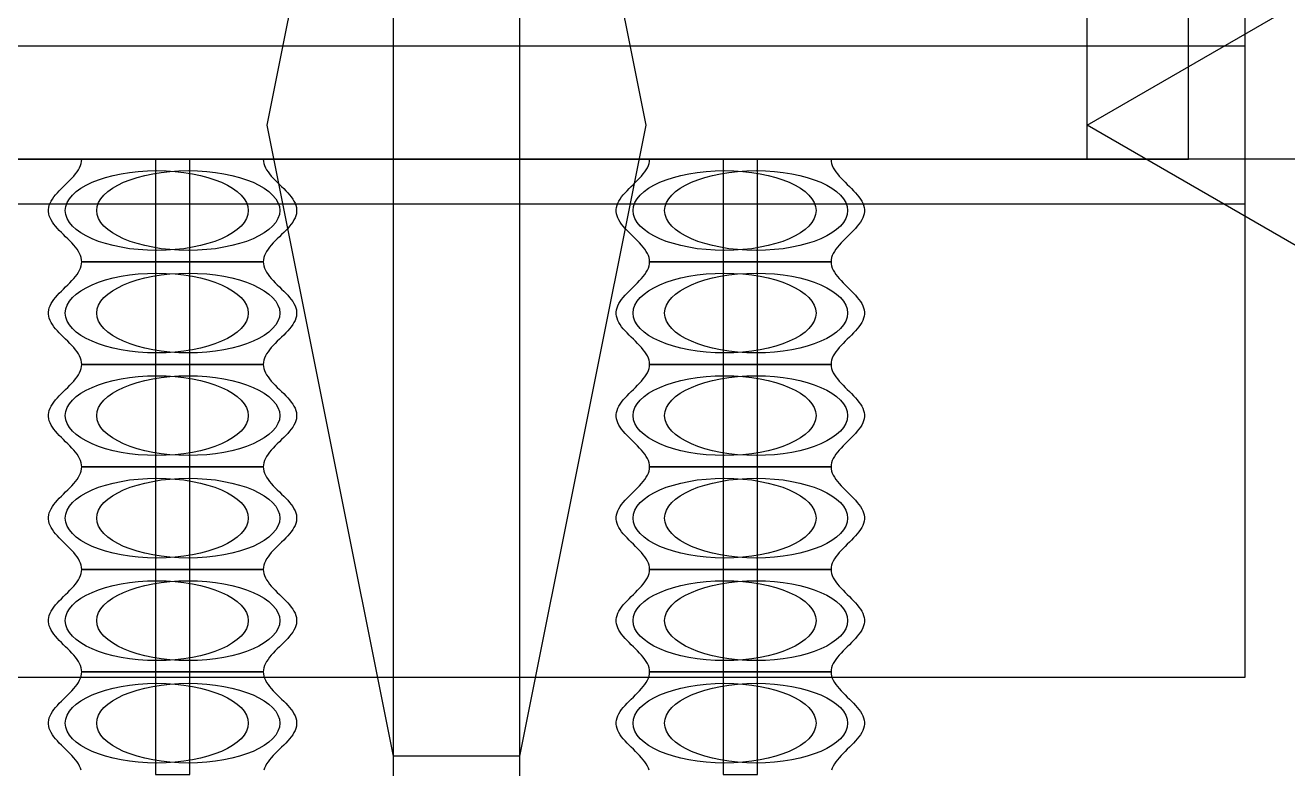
# Model space of a CAD drawing. Extents: x -31 to 31, y -86 to 20.
# Drawn here: x -2.73 to 5.27, y -20.86 to -16.15 of the extents above; entities that cross this region are included whole.
import ezdxf

# ---------------------------------------------------------------- set-up
doc = ezdxf.new("R2010")
doc.units = 0

msp = doc.modelspace()

# ---------------------------------------------------------------- linework, layer by layer
at = {"layer": 'cure'}
for points in [[(-4, -17), (4, -17), (4, 0), (-4, 0)], [(4, -16.7833), (12.6603, -11.7833), (17.6603, -11.7833), (17.6603, -21.7833), (12.6603, -21.7833)], [(0.4, -12.7833), (1.2, -16.7833), (0.4, -20.7833), (-0.4, -20.7833), (-1.2, -16.7833), (-0.4, -12.7833)], [(-5, -20.2833), (5, -20.2833), (5, -13.2833), (-5, -13.2833)], [(-5, -20.2833), (5, -20.2833), (5, -13.2833), (-5, -13.2833)], [(-5, -17.2833), (5, -17.2833), (5, -16.2833), (-5, -16.2833)], [(-6.4813, -50.3159), (6.4813, -50.3159), (6.4813, -17), (-6.4813, -17)]]:
    msp.add_lwpolyline(points, close=True, dxfattribs=at)
at = {"layer": 'M1_Neg'}
for points in [[(-0.5755, -38.6159), (-0.4, -28.6159), (-0.4, -13), (-0.141, 0), (0.141, 0), (0.4, -13), (0.4, -28.6159), (0.5755, -38.6159)], [(4, -16.7833), (12.6603, -11.7833), (17.6603, -11.7833), (17.6603, -21.7833), (12.6603, -21.7833)], [(0.4, -12.7833), (1.2, -16.7833), (0.4, -20.7833), (-0.4, -20.7833), (-1.2, -16.7833), (-0.4, -12.7833)], [(-5, -17.2833), (5, -17.2833), (5, -16.2833), (-5, -16.2833)], [(-2.3755, -17.65), (-2.3763, -17.6367), (-2.3789, -17.6235), (-2.3832, -17.6102), (-2.3891, -17.5969), (-2.3965, -17.5837), (-2.4053, -17.5704), (-2.4153, -17.5571), (-2.4264, -17.5439), (-2.4384, -17.5306), (-2.4512, -17.5173), (-2.4644, -17.5041), (-2.4779, -17.4908), (-2.4914, -17.4776), (-2.5048, -17.4643), (-2.5178, -17.451), (-2.5302, -17.4378), (-2.5418, -17.4245), (-2.5524, -17.4112), (-2.5618, -17.398), (-2.57, -17.3847), (-2.5766, -17.3714), (-2.5817, -17.3582), (-2.5851, -17.3449), (-2.5869, -17.3316), (-2.5869, -17.3184), (-2.5851, -17.3051), (-2.5817, -17.2918), (-2.5766, -17.2786), (-2.57, -17.2653), (-2.5618, -17.252), (-2.5524, -17.2388), (-2.5418, -17.2255), (-2.5302, -17.2122), (-2.5178, -17.199), (-2.5048, -17.1857), (-2.4914, -17.1724), (-2.4779, -17.1592), (-2.4644, -17.1459), (-2.4512, -17.1327), (-2.4384, -17.1194), (-2.4264, -17.1061), (-2.4153, -17.0929), (-2.4053, -17.0796), (-2.3965, -17.0663), (-2.3891, -17.0531), (-2.3832, -17.0398), (-2.3789, -17.0265), (-2.3763, -17.0133), (-2.3755, -17), (-1.2245, -17), (-1.2237, -17.0133), (-1.2211, -17.0265), (-1.2168, -17.0398), (-1.2109, -17.0531), (-1.2035, -17.0663), (-1.1947, -17.0796), (-1.1847, -17.0929), (-1.1736, -17.1061), (-1.1616, -17.1194), (-1.1488, -17.1327), (-1.1356, -17.1459), (-1.1221, -17.1592), (-1.1086, -17.1724), (-1.0952, -17.1857), (-1.0822, -17.199), (-1.0698, -17.2122), (-1.0582, -17.2255), (-1.0476, -17.2388), (-1.0382, -17.252), (-1.03, -17.2653), (-1.0234, -17.2786), (-1.0183, -17.2918), (-1.0149, -17.3051), (-1.0131, -17.3184), (-1.0131, -17.3316), (-1.0149, -17.3449), (-1.0183, -17.3582), (-1.0234, -17.3714), (-1.03, -17.3847), (-1.0382, -17.398), (-1.0476, -17.4112), (-1.0582, -17.4245), (-1.0698, -17.4378), (-1.0822, -17.451), (-1.0952, -17.4643), (-1.1086, -17.4776), (-1.1221, -17.4908), (-1.1356, -17.5041), (-1.1488, -17.5173), (-1.1616, -17.5306), (-1.1736, -17.5439), (-1.1847, -17.5571), (-1.1947, -17.5704), (-1.2035, -17.5837), (-1.2109, -17.5969), (-1.2168, -17.6102), (-1.2211, -17.6235), (-1.2237, -17.6367), (-1.2245, -17.65)], [(1.2245, -17.65), (1.2237, -17.6367), (1.2211, -17.6235), (1.2168, -17.6102), (1.2109, -17.5969), (1.2035, -17.5837), (1.1947, -17.5704), (1.1847, -17.5571), (1.1736, -17.5439), (1.1616, -17.5306), (1.1488, -17.5173), (1.1356, -17.5041), (1.1221, -17.4908), (1.1086, -17.4776), (1.0952, -17.4643), (1.0822, -17.451), (1.0698, -17.4378), (1.0582, -17.4245), (1.0476, -17.4112), (1.0382, -17.398), (1.03, -17.3847), (1.0234, -17.3714), (1.0183, -17.3582), (1.0149, -17.3449), (1.0131, -17.3316), (1.0131, -17.3184), (1.0149, -17.3051), (1.0183, -17.2918), (1.0234, -17.2786), (1.03, -17.2653), (1.0382, -17.252), (1.0476, -17.2388), (1.0582, -17.2255), (1.0698, -17.2122), (1.0822, -17.199), (1.0952, -17.1857), (1.1086, -17.1724), (1.1221, -17.1592), (1.1356, -17.1459), (1.1488, -17.1327), (1.1616, -17.1194), (1.1736, -17.1061), (1.1847, -17.0929), (1.1947, -17.0796), (1.2035, -17.0663), (1.2109, -17.0531), (1.2168, -17.0398), (1.2211, -17.0265), (1.2237, -17.0133), (1.2245, -17), (2.3755, -17), (2.3763, -17.0133), (2.3789, -17.0265), (2.3832, -17.0398), (2.3891, -17.0531), (2.3965, -17.0663), (2.4053, -17.0796), (2.4153, -17.0929), (2.4264, -17.1061), (2.4384, -17.1194), (2.4512, -17.1327), (2.4644, -17.1459), (2.4779, -17.1592), (2.4914, -17.1724), (2.5048, -17.1857), (2.5178, -17.199), (2.5302, -17.2122), (2.5418, -17.2255), (2.5524, -17.2388), (2.5618, -17.252), (2.57, -17.2653), (2.5766, -17.2786), (2.5817, -17.2918), (2.5851, -17.3051), (2.5869, -17.3184), (2.5869, -17.3316), (2.5851, -17.3449), (2.5817, -17.3582), (2.5766, -17.3714), (2.57, -17.3847), (2.5618, -17.398), (2.5524, -17.4112), (2.5418, -17.4245), (2.5302, -17.4378), (2.5178, -17.451), (2.5048, -17.4643), (2.4914, -17.4776), (2.4779, -17.4908), (2.4644, -17.5041), (2.4512, -17.5173), (2.4384, -17.5306), (2.4264, -17.5439), (2.4153, -17.5571), (2.4053, -17.5704), (2.3965, -17.5837), (2.3891, -17.5969), (2.3832, -17.6102), (2.3789, -17.6235), (2.3763, -17.6367), (2.3755, -17.65)], [(-2.3755, -18.3), (-2.3763, -18.2867), (-2.3789, -18.2735), (-2.3832, -18.2602), (-2.3891, -18.2469), (-2.3965, -18.2337), (-2.4053, -18.2204), (-2.4153, -18.2071), (-2.4264, -18.1939), (-2.4384, -18.1806), (-2.4512, -18.1673), (-2.4644, -18.1541), (-2.4779, -18.1408), (-2.4914, -18.1276), (-2.5048, -18.1143), (-2.5178, -18.101), (-2.5302, -18.0878), (-2.5418, -18.0745), (-2.5524, -18.0612), (-2.5618, -18.048), (-2.57, -18.0347), (-2.5766, -18.0214), (-2.5817, -18.0082), (-2.5851, -17.9949), (-2.5869, -17.9816), (-2.5869, -17.9684), (-2.5851, -17.9551), (-2.5817, -17.9418), (-2.5766, -17.9286), (-2.57, -17.9153), (-2.5618, -17.902), (-2.5524, -17.8888), (-2.5418, -17.8755), (-2.5302, -17.8622), (-2.5178, -17.849), (-2.5048, -17.8357), (-2.4914, -17.8224), (-2.4779, -17.8092), (-2.4644, -17.7959), (-2.4512, -17.7827), (-2.4384, -17.7694), (-2.4264, -17.7561), (-2.4153, -17.7429), (-2.4053, -17.7296), (-2.3965, -17.7163), (-2.3891, -17.7031), (-2.3832, -17.6898), (-2.3789, -17.6765), (-2.3763, -17.6633), (-2.3755, -17.65), (-1.2245, -17.65), (-1.2237, -17.6633), (-1.2211, -17.6765), (-1.2168, -17.6898), (-1.2109, -17.7031), (-1.2035, -17.7163), (-1.1947, -17.7296), (-1.1847, -17.7429), (-1.1736, -17.7561), (-1.1616, -17.7694), (-1.1488, -17.7827), (-1.1356, -17.7959), (-1.1221, -17.8092), (-1.1086, -17.8224), (-1.0952, -17.8357), (-1.0822, -17.849), (-1.0698, -17.8622), (-1.0582, -17.8755), (-1.0476, -17.8888), (-1.0382, -17.902), (-1.03, -17.9153), (-1.0234, -17.9286), (-1.0183, -17.9418), (-1.0149, -17.9551), (-1.0131, -17.9684), (-1.0131, -17.9816), (-1.0149, -17.9949), (-1.0183, -18.0082), (-1.0234, -18.0214), (-1.03, -18.0347), (-1.0382, -18.048), (-1.0476, -18.0612), (-1.0582, -18.0745), (-1.0698, -18.0878), (-1.0822, -18.101), (-1.0952, -18.1143), (-1.1086, -18.1276), (-1.1221, -18.1408), (-1.1356, -18.1541), (-1.1488, -18.1673), (-1.1616, -18.1806), (-1.1736, -18.1939), (-1.1847, -18.2071), (-1.1947, -18.2204), (-1.2035, -18.2337), (-1.2109, -18.2469), (-1.2168, -18.2602), (-1.2211, -18.2735), (-1.2237, -18.2867), (-1.2245, -18.3)], [(1.2245, -18.3), (1.2237, -18.2867), (1.2211, -18.2735), (1.2168, -18.2602), (1.2109, -18.2469), (1.2035, -18.2337), (1.1947, -18.2204), (1.1847, -18.2071), (1.1736, -18.1939), (1.1616, -18.1806), (1.1488, -18.1673), (1.1356, -18.1541), (1.1221, -18.1408), (1.1086, -18.1276), (1.0952, -18.1143), (1.0822, -18.101), (1.0698, -18.0878), (1.0582, -18.0745), (1.0476, -18.0612), (1.0382, -18.048), (1.03, -18.0347), (1.0234, -18.0214), (1.0183, -18.0082), (1.0149, -17.9949), (1.0131, -17.9816), (1.0131, -17.9684), (1.0149, -17.9551), (1.0183, -17.9418), (1.0234, -17.9286), (1.03, -17.9153), (1.0382, -17.902), (1.0476, -17.8888), (1.0582, -17.8755), (1.0698, -17.8622), (1.0822, -17.849), (1.0952, -17.8357), (1.1086, -17.8224), (1.1221, -17.8092), (1.1356, -17.7959), (1.1488, -17.7827), (1.1616, -17.7694), (1.1736, -17.7561), (1.1847, -17.7429), (1.1947, -17.7296), (1.2035, -17.7163), (1.2109, -17.7031), (1.2168, -17.6898), (1.2211, -17.6765), (1.2237, -17.6633), (1.2245, -17.65), (2.3755, -17.65), (2.3763, -17.6633), (2.3789, -17.6765), (2.3832, -17.6898), (2.3891, -17.7031), (2.3965, -17.7163), (2.4053, -17.7296), (2.4153, -17.7429), (2.4264, -17.7561), (2.4384, -17.7694), (2.4512, -17.7827), (2.4644, -17.7959), (2.4779, -17.8092), (2.4914, -17.8224), (2.5048, -17.8357), (2.5178, -17.849), (2.5302, -17.8622), (2.5418, -17.8755), (2.5524, -17.8888), (2.5618, -17.902), (2.57, -17.9153), (2.5766, -17.9286), (2.5817, -17.9418), (2.5851, -17.9551), (2.5869, -17.9684), (2.5869, -17.9816), (2.5851, -17.9949), (2.5817, -18.0082), (2.5766, -18.0214), (2.57, -18.0347), (2.5618, -18.048), (2.5524, -18.0612), (2.5418, -18.0745), (2.5302, -18.0878), (2.5178, -18.101), (2.5048, -18.1143), (2.4914, -18.1276), (2.4779, -18.1408), (2.4644, -18.1541), (2.4512, -18.1673), (2.4384, -18.1806), (2.4264, -18.1939), (2.4153, -18.2071), (2.4053, -18.2204), (2.3965, -18.2337), (2.3891, -18.2469), (2.3832, -18.2602), (2.3789, -18.2735), (2.3763, -18.2867), (2.3755, -18.3)], [(-2.3755, -18.95), (-2.3763, -18.9367), (-2.3789, -18.9235), (-2.3832, -18.9102), (-2.3891, -18.8969), (-2.3965, -18.8837), (-2.4053, -18.8704), (-2.4153, -18.8571), (-2.4264, -18.8439), (-2.4384, -18.8306), (-2.4512, -18.8173), (-2.4644, -18.8041), (-2.4779, -18.7908), (-2.4914, -18.7776), (-2.5048, -18.7643), (-2.5178, -18.751), (-2.5302, -18.7378), (-2.5418, -18.7245), (-2.5524, -18.7112), (-2.5618, -18.698), (-2.57, -18.6847), (-2.5766, -18.6714), (-2.5817, -18.6582), (-2.5851, -18.6449), (-2.5869, -18.6316), (-2.5869, -18.6184), (-2.5851, -18.6051), (-2.5817, -18.5918), (-2.5766, -18.5786), (-2.57, -18.5653), (-2.5618, -18.552), (-2.5524, -18.5388), (-2.5418, -18.5255), (-2.5302, -18.5122), (-2.5178, -18.499), (-2.5048, -18.4857), (-2.4914, -18.4724), (-2.4779, -18.4592), (-2.4644, -18.4459), (-2.4512, -18.4327), (-2.4384, -18.4194), (-2.4264, -18.4061), (-2.4153, -18.3929), (-2.4053, -18.3796), (-2.3965, -18.3663), (-2.3891, -18.3531), (-2.3832, -18.3398), (-2.3789, -18.3265), (-2.3763, -18.3133), (-2.3755, -18.3), (-1.2245, -18.3), (-1.2237, -18.3133), (-1.2211, -18.3265), (-1.2168, -18.3398), (-1.2109, -18.3531), (-1.2035, -18.3663), (-1.1947, -18.3796), (-1.1847, -18.3929), (-1.1736, -18.4061), (-1.1616, -18.4194), (-1.1488, -18.4327), (-1.1356, -18.4459), (-1.1221, -18.4592), (-1.1086, -18.4724), (-1.0952, -18.4857), (-1.0822, -18.499), (-1.0698, -18.5122), (-1.0582, -18.5255), (-1.0476, -18.5388), (-1.0382, -18.552), (-1.03, -18.5653), (-1.0234, -18.5786), (-1.0183, -18.5918), (-1.0149, -18.6051), (-1.0131, -18.6184), (-1.0131, -18.6316), (-1.0149, -18.6449), (-1.0183, -18.6582), (-1.0234, -18.6714), (-1.03, -18.6847), (-1.0382, -18.698), (-1.0476, -18.7112), (-1.0582, -18.7245), (-1.0698, -18.7378), (-1.0822, -18.751), (-1.0952, -18.7643), (-1.1086, -18.7776), (-1.1221, -18.7908), (-1.1356, -18.8041), (-1.1488, -18.8173), (-1.1616, -18.8306), (-1.1736, -18.8439), (-1.1847, -18.8571), (-1.1947, -18.8704), (-1.2035, -18.8837), (-1.2109, -18.8969), (-1.2168, -18.9102), (-1.2211, -18.9235), (-1.2237, -18.9367), (-1.2245, -18.95)], [(1.2245, -18.95), (1.2237, -18.9367), (1.2211, -18.9235), (1.2168, -18.9102), (1.2109, -18.8969), (1.2035, -18.8837), (1.1947, -18.8704), (1.1847, -18.8571), (1.1736, -18.8439), (1.1616, -18.8306), (1.1488, -18.8173), (1.1356, -18.8041), (1.1221, -18.7908), (1.1086, -18.7776), (1.0952, -18.7643), (1.0822, -18.751), (1.0698, -18.7378), (1.0582, -18.7245), (1.0476, -18.7112), (1.0382, -18.698), (1.03, -18.6847), (1.0234, -18.6714), (1.0183, -18.6582), (1.0149, -18.6449), (1.0131, -18.6316), (1.0131, -18.6184), (1.0149, -18.6051), (1.0183, -18.5918), (1.0234, -18.5786), (1.03, -18.5653), (1.0382, -18.552), (1.0476, -18.5388), (1.0582, -18.5255), (1.0698, -18.5122), (1.0822, -18.499), (1.0952, -18.4857), (1.1086, -18.4724), (1.1221, -18.4592), (1.1356, -18.4459), (1.1488, -18.4327), (1.1616, -18.4194), (1.1736, -18.4061), (1.1847, -18.3929), (1.1947, -18.3796), (1.2035, -18.3663), (1.2109, -18.3531), (1.2168, -18.3398), (1.2211, -18.3265), (1.2237, -18.3133), (1.2245, -18.3), (2.3755, -18.3), (2.3763, -18.3133), (2.3789, -18.3265), (2.3832, -18.3398), (2.3891, -18.3531), (2.3965, -18.3663), (2.4053, -18.3796), (2.4153, -18.3929), (2.4264, -18.4061), (2.4384, -18.4194), (2.4512, -18.4327), (2.4644, -18.4459), (2.4779, -18.4592), (2.4914, -18.4724), (2.5048, -18.4857), (2.5178, -18.499), (2.5302, -18.5122), (2.5418, -18.5255), (2.5524, -18.5388), (2.5618, -18.552), (2.57, -18.5653), (2.5766, -18.5786), (2.5817, -18.5918), (2.5851, -18.6051), (2.5869, -18.6184), (2.5869, -18.6316), (2.5851, -18.6449), (2.5817, -18.6582), (2.5766, -18.6714), (2.57, -18.6847), (2.5618, -18.698), (2.5524, -18.7112), (2.5418, -18.7245), (2.5302, -18.7378), (2.5178, -18.751), (2.5048, -18.7643), (2.4914, -18.7776), (2.4779, -18.7908), (2.4644, -18.8041), (2.4512, -18.8173), (2.4384, -18.8306), (2.4264, -18.8439), (2.4153, -18.8571), (2.4053, -18.8704), (2.3965, -18.8837), (2.3891, -18.8969), (2.3832, -18.9102), (2.3789, -18.9235), (2.3763, -18.9367), (2.3755, -18.95)], [(-2.3755, -19.6), (-2.3763, -19.5867), (-2.3789, -19.5735), (-2.3832, -19.5602), (-2.3891, -19.5469), (-2.3965, -19.5337), (-2.4053, -19.5204), (-2.4153, -19.5071), (-2.4264, -19.4939), (-2.4384, -19.4806), (-2.4512, -19.4673), (-2.4644, -19.4541), (-2.4779, -19.4408), (-2.4914, -19.4276), (-2.5048, -19.4143), (-2.5178, -19.401), (-2.5302, -19.3878), (-2.5418, -19.3745), (-2.5524, -19.3612), (-2.5618, -19.348), (-2.57, -19.3347), (-2.5766, -19.3214), (-2.5817, -19.3082), (-2.5851, -19.2949), (-2.5869, -19.2816), (-2.5869, -19.2684), (-2.5851, -19.2551), (-2.5817, -19.2418), (-2.5766, -19.2286), (-2.57, -19.2153), (-2.5618, -19.202), (-2.5524, -19.1888), (-2.5418, -19.1755), (-2.5302, -19.1622), (-2.5178, -19.149), (-2.5048, -19.1357), (-2.4914, -19.1224), (-2.4779, -19.1092), (-2.4644, -19.0959), (-2.4512, -19.0827), (-2.4384, -19.0694), (-2.4264, -19.0561), (-2.4153, -19.0429), (-2.4053, -19.0296), (-2.3965, -19.0163), (-2.3891, -19.0031), (-2.3832, -18.9898), (-2.3789, -18.9765), (-2.3763, -18.9633), (-2.3755, -18.95), (-1.2245, -18.95), (-1.2237, -18.9633), (-1.2211, -18.9765), (-1.2168, -18.9898), (-1.2109, -19.0031), (-1.2035, -19.0163), (-1.1947, -19.0296), (-1.1847, -19.0429), (-1.1736, -19.0561), (-1.1616, -19.0694), (-1.1488, -19.0827), (-1.1356, -19.0959), (-1.1221, -19.1092), (-1.1086, -19.1224), (-1.0952, -19.1357), (-1.0822, -19.149), (-1.0698, -19.1622), (-1.0582, -19.1755), (-1.0476, -19.1888), (-1.0382, -19.202), (-1.03, -19.2153), (-1.0234, -19.2286), (-1.0183, -19.2418), (-1.0149, -19.2551), (-1.0131, -19.2684), (-1.0131, -19.2816), (-1.0149, -19.2949), (-1.0183, -19.3082), (-1.0234, -19.3214), (-1.03, -19.3347), (-1.0382, -19.348), (-1.0476, -19.3612), (-1.0582, -19.3745), (-1.0698, -19.3878), (-1.0822, -19.401), (-1.0952, -19.4143), (-1.1086, -19.4276), (-1.1221, -19.4408), (-1.1356, -19.4541), (-1.1488, -19.4673), (-1.1616, -19.4806), (-1.1736, -19.4939), (-1.1847, -19.5071), (-1.1947, -19.5204), (-1.2035, -19.5337), (-1.2109, -19.5469), (-1.2168, -19.5602), (-1.2211, -19.5735), (-1.2237, -19.5867), (-1.2245, -19.6)], [(1.2245, -19.6), (1.2237, -19.5867), (1.2211, -19.5735), (1.2168, -19.5602), (1.2109, -19.5469), (1.2035, -19.5337), (1.1947, -19.5204), (1.1847, -19.5071), (1.1736, -19.4939), (1.1616, -19.4806), (1.1488, -19.4673), (1.1356, -19.4541), (1.1221, -19.4408), (1.1086, -19.4276), (1.0952, -19.4143), (1.0822, -19.401), (1.0698, -19.3878), (1.0582, -19.3745), (1.0476, -19.3612), (1.0382, -19.348), (1.03, -19.3347), (1.0234, -19.3214), (1.0183, -19.3082), (1.0149, -19.2949), (1.0131, -19.2816), (1.0131, -19.2684), (1.0149, -19.2551), (1.0183, -19.2418), (1.0234, -19.2286), (1.03, -19.2153), (1.0382, -19.202), (1.0476, -19.1888), (1.0582, -19.1755), (1.0698, -19.1622), (1.0822, -19.149), (1.0952, -19.1357), (1.1086, -19.1224), (1.1221, -19.1092), (1.1356, -19.0959), (1.1488, -19.0827), (1.1616, -19.0694), (1.1736, -19.0561), (1.1847, -19.0429), (1.1947, -19.0296), (1.2035, -19.0163), (1.2109, -19.0031), (1.2168, -18.9898), (1.2211, -18.9765), (1.2237, -18.9633), (1.2245, -18.95), (2.3755, -18.95), (2.3763, -18.9633), (2.3789, -18.9765), (2.3832, -18.9898), (2.3891, -19.0031), (2.3965, -19.0163), (2.4053, -19.0296), (2.4153, -19.0429), (2.4264, -19.0561), (2.4384, -19.0694), (2.4512, -19.0827), (2.4644, -19.0959), (2.4779, -19.1092), (2.4914, -19.1224), (2.5048, -19.1357), (2.5178, -19.149), (2.5302, -19.1622), (2.5418, -19.1755), (2.5524, -19.1888), (2.5618, -19.202), (2.57, -19.2153), (2.5766, -19.2286), (2.5817, -19.2418), (2.5851, -19.2551), (2.5869, -19.2684), (2.5869, -19.2816), (2.5851, -19.2949), (2.5817, -19.3082), (2.5766, -19.3214), (2.57, -19.3347), (2.5618, -19.348), (2.5524, -19.3612), (2.5418, -19.3745), (2.5302, -19.3878), (2.5178, -19.401), (2.5048, -19.4143), (2.4914, -19.4276), (2.4779, -19.4408), (2.4644, -19.4541), (2.4512, -19.4673), (2.4384, -19.4806), (2.4264, -19.4939), (2.4153, -19.5071), (2.4053, -19.5204), (2.3965, -19.5337), (2.3891, -19.5469), (2.3832, -19.5602), (2.3789, -19.5735), (2.3763, -19.5867), (2.3755, -19.6)], [(-2.3755, -20.25), (-2.3763, -20.2367), (-2.3789, -20.2235), (-2.3832, -20.2102), (-2.3891, -20.1969), (-2.3965, -20.1837), (-2.4053, -20.1704), (-2.4153, -20.1571), (-2.4264, -20.1439), (-2.4384, -20.1306), (-2.4512, -20.1173), (-2.4644, -20.1041), (-2.4779, -20.0908), (-2.4914, -20.0776), (-2.5048, -20.0643), (-2.5178, -20.051), (-2.5302, -20.0378), (-2.5418, -20.0245), (-2.5524, -20.0112), (-2.5618, -19.998), (-2.57, -19.9847), (-2.5766, -19.9714), (-2.5817, -19.9582), (-2.5851, -19.9449), (-2.5869, -19.9316), (-2.5869, -19.9184), (-2.5851, -19.9051), (-2.5817, -19.8918), (-2.5766, -19.8786), (-2.57, -19.8653), (-2.5618, -19.852), (-2.5524, -19.8388), (-2.5418, -19.8255), (-2.5302, -19.8122), (-2.5178, -19.799), (-2.5048, -19.7857), (-2.4914, -19.7724), (-2.4779, -19.7592), (-2.4644, -19.7459), (-2.4512, -19.7327), (-2.4384, -19.7194), (-2.4264, -19.7061), (-2.4153, -19.6929), (-2.4053, -19.6796), (-2.3965, -19.6663), (-2.3891, -19.6531), (-2.3832, -19.6398), (-2.3789, -19.6265), (-2.3763, -19.6133), (-2.3755, -19.6), (-1.2245, -19.6), (-1.2237, -19.6133), (-1.2211, -19.6265), (-1.2168, -19.6398), (-1.2109, -19.6531), (-1.2035, -19.6663), (-1.1947, -19.6796), (-1.1847, -19.6929), (-1.1736, -19.7061), (-1.1616, -19.7194), (-1.1488, -19.7327), (-1.1356, -19.7459), (-1.1221, -19.7592), (-1.1086, -19.7724), (-1.0952, -19.7857), (-1.0822, -19.799), (-1.0698, -19.8122), (-1.0582, -19.8255), (-1.0476, -19.8388), (-1.0382, -19.852), (-1.03, -19.8653), (-1.0234, -19.8786), (-1.0183, -19.8918), (-1.0149, -19.9051), (-1.0131, -19.9184), (-1.0131, -19.9316), (-1.0149, -19.9449), (-1.0183, -19.9582), (-1.0234, -19.9714), (-1.03, -19.9847), (-1.0382, -19.998), (-1.0476, -20.0112), (-1.0582, -20.0245), (-1.0698, -20.0378), (-1.0822, -20.051), (-1.0952, -20.0643), (-1.1086, -20.0776), (-1.1221, -20.0908), (-1.1356, -20.1041), (-1.1488, -20.1173), (-1.1616, -20.1306), (-1.1736, -20.1439), (-1.1847, -20.1571), (-1.1947, -20.1704), (-1.2035, -20.1837), (-1.2109, -20.1969), (-1.2168, -20.2102), (-1.2211, -20.2235), (-1.2237, -20.2367), (-1.2245, -20.25)], [(1.2245, -20.25), (1.2237, -20.2367), (1.2211, -20.2235), (1.2168, -20.2102), (1.2109, -20.1969), (1.2035, -20.1837), (1.1947, -20.1704), (1.1847, -20.1571), (1.1736, -20.1439), (1.1616, -20.1306), (1.1488, -20.1173), (1.1356, -20.1041), (1.1221, -20.0908), (1.1086, -20.0776), (1.0952, -20.0643), (1.0822, -20.051), (1.0698, -20.0378), (1.0582, -20.0245), (1.0476, -20.0112), (1.0382, -19.998), (1.03, -19.9847), (1.0234, -19.9714), (1.0183, -19.9582), (1.0149, -19.9449), (1.0131, -19.9316), (1.0131, -19.9184), (1.0149, -19.9051), (1.0183, -19.8918), (1.0234, -19.8786), (1.03, -19.8653), (1.0382, -19.852), (1.0476, -19.8388), (1.0582, -19.8255), (1.0698, -19.8122), (1.0822, -19.799), (1.0952, -19.7857), (1.1086, -19.7724), (1.1221, -19.7592), (1.1356, -19.7459), (1.1488, -19.7327), (1.1616, -19.7194), (1.1736, -19.7061), (1.1847, -19.6929), (1.1947, -19.6796), (1.2035, -19.6663), (1.2109, -19.6531), (1.2168, -19.6398), (1.2211, -19.6265), (1.2237, -19.6133), (1.2245, -19.6), (2.3755, -19.6), (2.3763, -19.6133), (2.3789, -19.6265), (2.3832, -19.6398), (2.3891, -19.6531), (2.3965, -19.6663), (2.4053, -19.6796), (2.4153, -19.6929), (2.4264, -19.7061), (2.4384, -19.7194), (2.4512, -19.7327), (2.4644, -19.7459), (2.4779, -19.7592), (2.4914, -19.7724), (2.5048, -19.7857), (2.5178, -19.799), (2.5302, -19.8122), (2.5418, -19.8255), (2.5524, -19.8388), (2.5618, -19.852), (2.57, -19.8653), (2.5766, -19.8786), (2.5817, -19.8918), (2.5851, -19.9051), (2.5869, -19.9184), (2.5869, -19.9316), (2.5851, -19.9449), (2.5817, -19.9582), (2.5766, -19.9714), (2.57, -19.9847), (2.5618, -19.998), (2.5524, -20.0112), (2.5418, -20.0245), (2.5302, -20.0378), (2.5178, -20.051), (2.5048, -20.0643), (2.4914, -20.0776), (2.4779, -20.0908), (2.4644, -20.1041), (2.4512, -20.1173), (2.4384, -20.1306), (2.4264, -20.1439), (2.4153, -20.1571), (2.4053, -20.1704), (2.3965, -20.1837), (2.3891, -20.1969), (2.3832, -20.2102), (2.3789, -20.2235), (2.3763, -20.2367), (2.3755, -20.25)]]:
    msp.add_lwpolyline(points, close=True, dxfattribs=at)
for points in [[(-2.3789, -20.8735), (-2.3832, -20.8602), (-2.3891, -20.8469), (-2.3965, -20.8337), (-2.4053, -20.8204), (-2.4153, -20.8071), (-2.4264, -20.7939), (-2.4384, -20.7806), (-2.4512, -20.7673), (-2.4644, -20.7541), (-2.4779, -20.7408), (-2.4914, -20.7276), (-2.5048, -20.7143), (-2.5178, -20.701), (-2.5302, -20.6878), (-2.5418, -20.6745), (-2.5524, -20.6612), (-2.5618, -20.648), (-2.57, -20.6347), (-2.5766, -20.6214), (-2.5817, -20.6082), (-2.5851, -20.5949), (-2.5869, -20.5816), (-2.5869, -20.5684), (-2.5851, -20.5551), (-2.5817, -20.5418), (-2.5766, -20.5286), (-2.57, -20.5153), (-2.5618, -20.502), (-2.5524, -20.4888), (-2.5418, -20.4755), (-2.5302, -20.4622), (-2.5178, -20.449), (-2.5048, -20.4357), (-2.4914, -20.4224), (-2.4779, -20.4092), (-2.4644, -20.3959), (-2.4512, -20.3827), (-2.4384, -20.3694), (-2.4264, -20.3561), (-2.4153, -20.3429), (-2.4053, -20.3296), (-2.3965, -20.3163), (-2.3891, -20.3031), (-2.3832, -20.2898), (-2.3789, -20.2765), (-2.3763, -20.2633), (-2.3755, -20.25), (-1.2245, -20.25), (-1.2237, -20.2633), (-1.2211, -20.2765), (-1.2168, -20.2898), (-1.2109, -20.3031), (-1.2035, -20.3163), (-1.1947, -20.3296), (-1.1847, -20.3429), (-1.1736, -20.3561), (-1.1616, -20.3694), (-1.1488, -20.3827), (-1.1356, -20.3959), (-1.1221, -20.4092), (-1.1086, -20.4224), (-1.0952, -20.4357), (-1.0822, -20.449), (-1.0698, -20.4622), (-1.0582, -20.4755), (-1.0476, -20.4888), (-1.0382, -20.502), (-1.03, -20.5153), (-1.0234, -20.5286), (-1.0183, -20.5418), (-1.0149, -20.5551), (-1.0131, -20.5684), (-1.0131, -20.5816), (-1.0149, -20.5949), (-1.0183, -20.6082), (-1.0234, -20.6214), (-1.03, -20.6347), (-1.0382, -20.648), (-1.0476, -20.6612), (-1.0582, -20.6745), (-1.0698, -20.6878), (-1.0822, -20.701), (-1.0952, -20.7143), (-1.1086, -20.7276), (-1.1221, -20.7408), (-1.1356, -20.7541), (-1.1488, -20.7673), (-1.1616, -20.7806), (-1.1736, -20.7939), (-1.1847, -20.8071), (-1.1947, -20.8204), (-1.2035, -20.8337), (-1.2109, -20.8469), (-1.2168, -20.8602), (-1.2211, -20.8735)], [(1.2211, -20.8735), (1.2168, -20.8602), (1.2109, -20.8469), (1.2035, -20.8337), (1.1947, -20.8204), (1.1847, -20.8071), (1.1736, -20.7939), (1.1616, -20.7806), (1.1488, -20.7673), (1.1356, -20.7541), (1.1221, -20.7408), (1.1086, -20.7276), (1.0952, -20.7143), (1.0822, -20.701), (1.0698, -20.6878), (1.0582, -20.6745), (1.0476, -20.6612), (1.0382, -20.648), (1.03, -20.6347), (1.0234, -20.6214), (1.0183, -20.6082), (1.0149, -20.5949), (1.0131, -20.5816), (1.0131, -20.5684), (1.0149, -20.5551), (1.0183, -20.5418), (1.0234, -20.5286), (1.03, -20.5153), (1.0382, -20.502), (1.0476, -20.4888), (1.0582, -20.4755), (1.0698, -20.4622), (1.0822, -20.449), (1.0952, -20.4357), (1.1086, -20.4224), (1.1221, -20.4092), (1.1356, -20.3959), (1.1488, -20.3827), (1.1616, -20.3694), (1.1736, -20.3561), (1.1847, -20.3429), (1.1947, -20.3296), (1.2035, -20.3163), (1.2109, -20.3031), (1.2168, -20.2898), (1.2211, -20.2765), (1.2237, -20.2633), (1.2245, -20.25), (2.3755, -20.25), (2.3763, -20.2633), (2.3789, -20.2765), (2.3832, -20.2898), (2.3891, -20.3031), (2.3965, -20.3163), (2.4053, -20.3296), (2.4153, -20.3429), (2.4264, -20.3561), (2.4384, -20.3694), (2.4512, -20.3827), (2.4644, -20.3959), (2.4779, -20.4092), (2.4914, -20.4224), (2.5048, -20.4357), (2.5178, -20.449), (2.5302, -20.4622), (2.5418, -20.4755), (2.5524, -20.4888), (2.5618, -20.502), (2.57, -20.5153), (2.5766, -20.5286), (2.5817, -20.5418), (2.5851, -20.5551), (2.5869, -20.5684), (2.5869, -20.5816), (2.5851, -20.5949), (2.5817, -20.6082), (2.5766, -20.6214), (2.57, -20.6347), (2.5618, -20.648), (2.5524, -20.6612), (2.5418, -20.6745), (2.5302, -20.6878), (2.5178, -20.701), (2.5048, -20.7143), (2.4914, -20.7276), (2.4779, -20.7408), (2.4644, -20.7541), (2.4512, -20.7673), (2.4384, -20.7806), (2.4264, -20.7939), (2.4153, -20.8071), (2.4053, -20.8204), (2.3965, -20.8337), (2.3891, -20.8469), (2.3832, -20.8602), (2.3789, -20.8735)]]:
    msp.add_lwpolyline(points, dxfattribs=at)
at = {"layer": 'M1_Pos_holes'}
for points in [[(-1.6913, -17.65), (-1.6913, -17), (-1.9087, -17), (-1.9087, -17.65)], [(1.9087, -17.65), (1.9087, -17), (1.6913, -17), (1.6913, -17.65)], [(-1.6913, -18.3), (-1.6913, -17.65), (-1.9087, -17.65), (-1.9087, -18.3)], [(1.9087, -18.3), (1.9087, -17.65), (1.6913, -17.65), (1.6913, -18.3)], [(-1.6913, -18.95), (-1.6913, -18.3), (-1.9087, -18.3), (-1.9087, -18.95)], [(1.9087, -18.95), (1.9087, -18.3), (1.6913, -18.3), (1.6913, -18.95)], [(-1.6913, -19.6), (-1.6913, -18.95), (-1.9087, -18.95), (-1.9087, -19.6)], [(1.9087, -19.6), (1.9087, -18.95), (1.6913, -18.95), (1.6913, -19.6)], [(-1.6913, -20.25), (-1.6913, -19.6), (-1.9087, -19.6), (-1.9087, -20.25)], [(1.9087, -20.25), (1.9087, -19.6), (1.6913, -19.6), (1.6913, -20.25)], [(-1.6913, -20.9), (-1.6913, -20.25), (-1.9087, -20.25), (-1.9087, -20.9)], [(1.9087, -20.9), (1.9087, -20.25), (1.6913, -20.25), (1.6913, -20.9)]]:
    msp.add_lwpolyline(points, close=True, dxfattribs=at)
for centre in [(-1.9, -17.325), (-1.7, -17.325), (1.7, -17.325), (1.9, -17.325), (-1.9, -17.975), (-1.7, -17.975), (1.7, -17.975), (1.9, -17.975), (-1.9, -18.625), (-1.7, -18.625), (1.7, -18.625), (1.9, -18.625), (-1.9, -19.275), (-1.7, -19.275), (1.7, -19.275), (1.9, -19.275), (-1.9, -19.925), (-1.7, -19.925), (1.7, -19.925), (1.9, -19.925), (-1.9, -20.575), (-1.7, -20.575), (1.7, -20.575), (1.9, -20.575)]:
    msp.add_ellipse(centre, major_axis=(-0.5803, 0), ratio=0.4361, dxfattribs=at)
at = {"layer": 'M2_undercutMsk'}
msp.add_lwpolyline([(-4.641, -17), (4.641, -17), (4.641, 0), (-4.641, 0)], close=True, dxfattribs=at)

doc.saveas('drawing.dxf')
